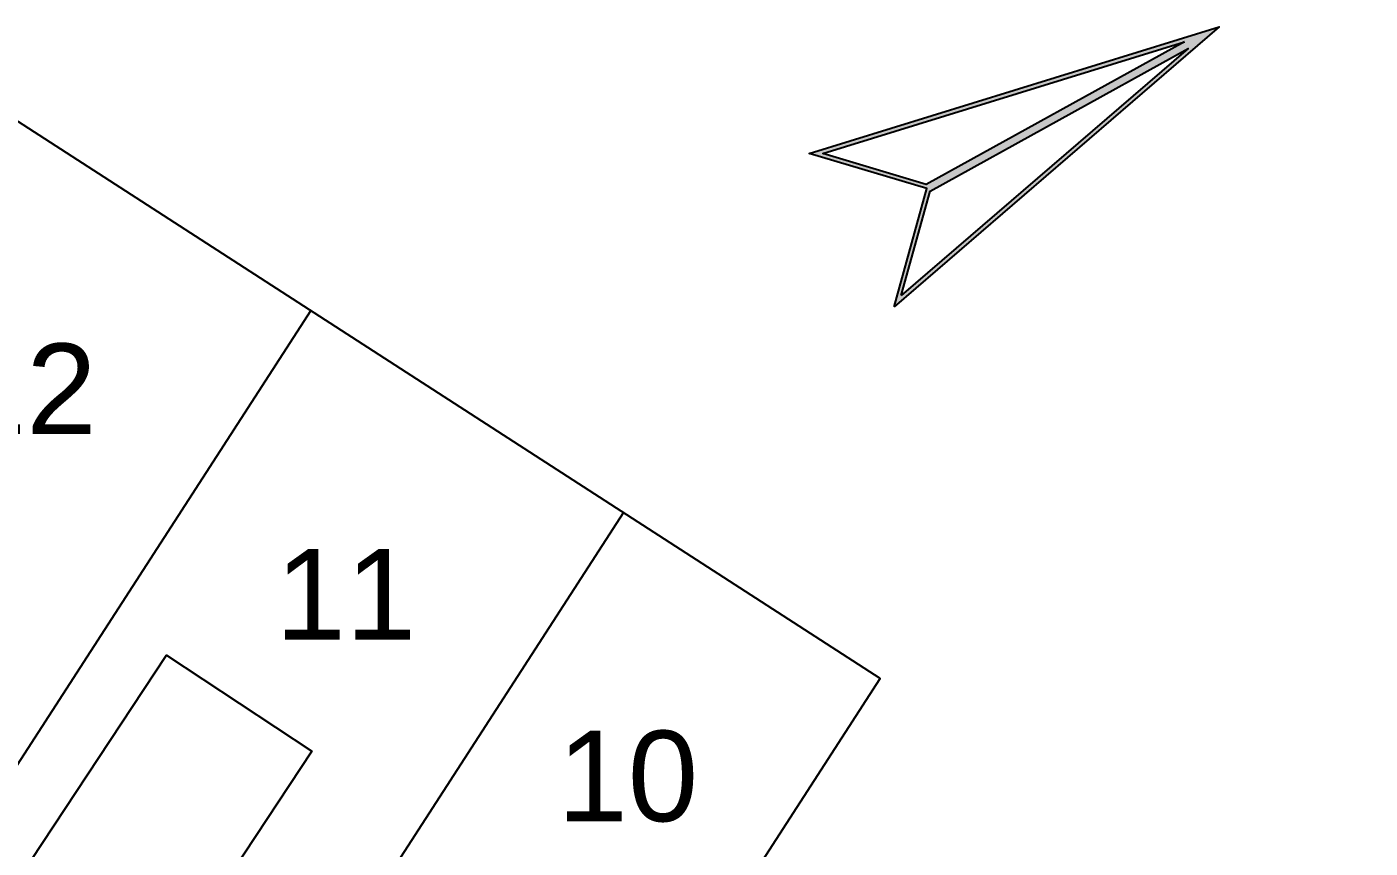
# Model space of a CAD drawing. Header units: millimetres. Extents: x 215 to 341, y 118 to 226.
# Drawn here: x 288.9 to 340.8, y 185.1 to 216.8 of the extents above; entities that cross this region are included whole.
import ezdxf

# ---------------------------------------------------------------- set-up
doc = ezdxf.new("R2010")
doc.units = ezdxf.units.MM
for name, color, linetype in [('AÑADIDOS', 7, 'Continuous'), ('NUMERACIÓN VIVIENDAS', 7, 'Continuous'), ('PARCELAS', 7, 'Continuous')]:
    doc.layers.add(name, color=color, linetype=linetype)
doc.styles.get("Standard").update_dxf_attribs({"font": 'arial.ttf'})

msp = doc.modelspace()

# ---------------------------------------------------------------- hatches: boundary and pattern name
h = msp.add_hatch(color=256)
h.dxf.hatch_style = 1
h.paths.add_polyline_path([(334.941, 216.811), (319.104, 211.915), (323.641, 210.559), (322.379, 205.995)])
h.paths.add_polyline_path([(333.74, 215.975), (322.655, 206.431), (323.769, 210.459)], flags=16)
h.paths.add_polyline_path([(333.595, 216.238), (323.624, 210.721), (319.62, 211.917)], flags=16)

# ---------------------------------------------------------------- linework, layer by layer
for points in [[(322.379, 205.995), (323.641, 210.559), (319.104, 211.915), (334.941, 216.811)], [(333.595, 216.238), (323.624, 210.721), (319.62, 211.917)], [(322.655, 206.431), (323.769, 210.459), (333.74, 215.975)]]:
    msp.add_lwpolyline(points, close=True)
at = {"layer": 'AÑADIDOS'}
msp.add_lwpolyline([(294.649, 180.898), (289.034, 184.608), (294.265, 192.526), (299.88, 188.817)], close=True, dxfattribs=at)
at = {"layer": 'PARCELAS'}
for p, q in [((299.845, 205.845), (280.561, 176.019)), ((311.918, 198.04), (292.811, 168.486))]:
    msp.add_line(p, q, dxfattribs=at)
msp.add_lwpolyline([(307.917, 163.812), (317.052, 166.681), (317.326, 165.811), (321.131, 167.006, -0.200023), (340.771, 161.366), (336.026, 169.942), (326.585, 174.101), (325.879, 172.522), (322.819, 173.891), (323.773, 175.545), (320.431, 176.082), (319.761, 176.515), (314.341, 180.019), (321.845, 191.626), (287.485, 213.819), (269.507, 186.013, 0.290606), (269.777, 182.65), (302.66, 162.43)], format="xyb", close=True, dxfattribs=at)

# ---------------------------------------------------------------- texts
at = {"layer": 'NUMERACIÓN VIVIENDAS'}
for s, p in [('12', (286.131, 201.073)), ('11', (298.477, 193.134)), ('10', (309.372, 186.112))]:
    msp.add_text(s, height=3.5, dxfattribs=at).set_placement(p)

doc.saveas('drawing.dxf')
